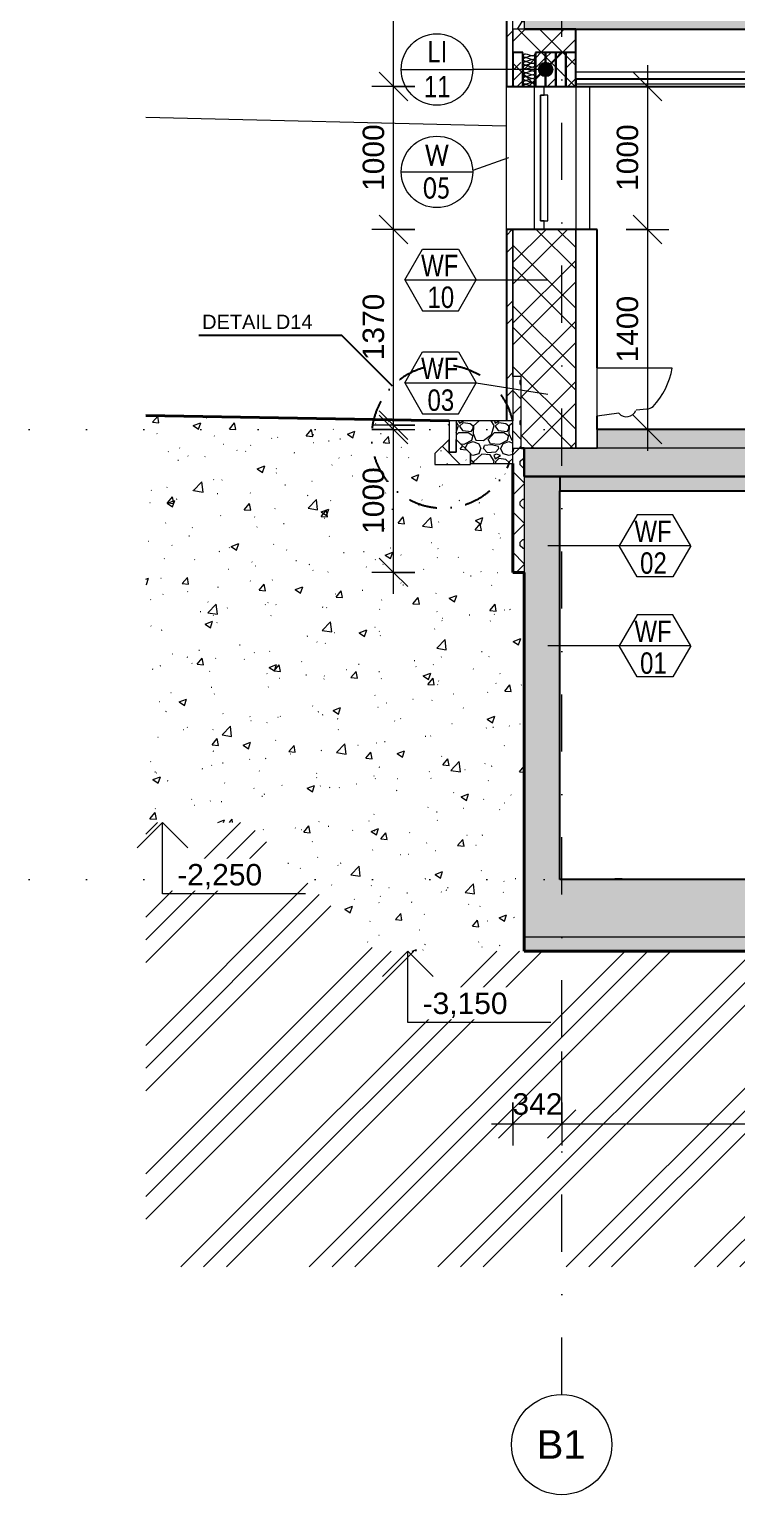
# Model space of a CAD drawing. Header units: millimetres. Extents: x -10201 to 171407, y -8645 to 72638.
# Drawn here: x -10201 to -5253, y -6954 to 3300 of the extents above; entities that cross this region are included whole.
import ezdxf

# ---------------------------------------------------------------- set-up
doc = ezdxf.new("R2010")
doc.units = ezdxf.units.MM
for name, pattern in [('HA_DashDot_10mm-S3mm', [1000, 400, -300, 0, -300]), ('HA_DashDot_4mm-S1mm', [400, 200, -100, 0, -100]), ('HA_Dot-S4mm', [400, 0, -400])]:
    doc.linetypes.add(name, pattern=pattern)
for name, color, linetype, lineweight in [('A-____-____-DIMS', 9, 'Continuous', 5), ('A-____-____-DIMS-100', 9, 'Continuous', 5), ('A-CLNG-____-MCUT', 9, 'Continuous', 25), ('A-CLNG-____-PATT', 9, 'Continuous', 25), ('A-DETL-____-OTLN', 9, 'Continuous', 25), ('A-DETL-____-THIN', 9, 'Continuous', 9), ('A-DETL-____-WIDE', 9, 'Continuous', 40), ('A-DETL-GENF-OTLN', 9, 'Continuous', 9), ('A-FLOR-____-MCUT', 9, 'Continuous', 25), ('A-FLOR-____-OTLN', 9, 'Continuous', 9), ('A-FLOR-____-OVHD', 9, 'HA_DashDot_4mm-S1mm', 25), ('A-FLOR-____-PATT', 9, 'Continuous', 25), ('A-FLOR-LEVL-OTLN', 9, 'Continuous', 9), ('A-GENM-____-IDEN', 9, 'Continuous', 9), ('A-GENM-____-MCUT', 9, 'Continuous', 25), ('A-GENM-____-OTLN', 9, 'Continuous', 9), ('A-GLAZ-____-IDEN', 9, 'Continuous', 9), ('A-GLAZ-____-MCUT', 9, 'Continuous', 5), ('A-GLAZ-____-OTLN', 9, 'Continuous', 5), ('A-WALL-____-MCUT', 9, 'Continuous', 25), ('A-WALL-____-OTLN', 9, 'Continuous', 9), ('A-WALL-____-PATT', 9, 'Continuous', 25), ('C-PRKG-____-OTLN', 9, 'Continuous', 9), ('G-____-____-DIMS', 9, 'Continuous', 5), ('G-____-____-TEXT', 9, 'Continuous', 5), ('I-WALL-____-MCUT', 9, 'Continuous', 25), ('I-WALL-____-OTLN', 9, 'Continuous', 9), ('P-SANR-FIXT-OTLN', 9, 'Continuous', 9), ('S-GRID-____-IDEN', 9, 'Continuous', 9), ('S-GRID-____-OTLN', 9, 'Continuous', 5)]:
    doc.layers.add(name, color=color, linetype=linetype, lineweight=lineweight)
doc.styles.add('Arial', font='arial.ttf', dxfattribs={"height": 200})
doc.styles.add('Arial_1', font='arial.ttf', dxfattribs={"height": 150})
doc.styles.add('Arial_2', font='arial.ttf', dxfattribs={"height": 100})
doc.styles.add('Arial_3', font='arial.ttf', dxfattribs={"width": 0.8, "height": 150})
doc.styles.add('Calibri', font='calibri.ttf', dxfattribs={"width": 0.8, "height": 150})
doc.dimstyles.new('Inner_Dimensions', dxfattribs={"dimscale": 304.8, "dimtxt": 153.03891, "dimasz": 0.656168, "dimexe": 0.492126, "dimexo": 0.0625, "dimgap": 0.065617, "dimtad": 1, "dimdec": 0, "dimzin": 0, "dimdsep": 46, "dimtxsty": 'Arial_1', "dimblk1": 'OBLIQUE', "dimblk2": 'OBLIQUE', "dimsah": 1, "dimcen": 0.09, "dimdle": 0.492126, "dimazin": 0, "dimtfac": 1, "dimtdec": 4, "dimtix": 1, "dimtmove": 0, "dimatfit": 3, "dimfxl": 0.492126, "dimfxlon": 1, "dimtvp": 1, "dimtolj": 1, "dimtzin": 0, "dimlwd": 9, "dimlwe": 9, "dimarcsym": 2})
pattern_1 = [(45, (-5348.04, 1865.4), (-176.777, 176.777), []), (45, (-5277.33, 1865.4), (-176.777, 176.777), []), (45, (-5135.9, 1865.4), (-106.066, 247.487), [100, -50, 3.353, -46.647])]
pattern_2 = [(45, (-5277.33, 1865.4), (-141.421, 141.421), []), (0, (-5051.99, 1931.64), (141.421, 141.421), [25, -257.843]), (45, (-5026.99, 1931.64), (-141.421, 141.421), [25, -175]), (90, (-5009.31, 1949.32), (-141.421, 141.421), [25, -257.843]), (135, (-5009.3, 1974.32), (-141.421, -141.421), [25, -175]), (0, (-5051.99, 1992), (141.421, 141.421), [25, -257.843]), (45, (-5069.66, 1974.32), (-141.421, 141.421), [25, -175]), (90, (-5069.66, 1949.32), (-141.421, 141.421), [25, -257.843]), (135, (-5051.99, 1931.64), (-141.421, -141.421), [25, -175]), (135, (-5084.49, 1865.4), (-141.421, -141.421), [])]
pattern_3 = [(315, (-5348.04, 1865.4), (215.526, 215.526), []), (315, (-5348.04, 2068.6), (215.526, 215.526), [127, -76.2, 12.7, -76.2, -127]), (315, (-5348.04, 2068.6), (215.526, 215.526), [-292.1, 127, 0])]

# ---------------------------------------------------------------- blocks, each defined once
blk = doc.blocks.new('HA_WD_SinglePanel - 625x1000-1670806-ŘEZ B-B OBJEKT B')
at = {"layer": 'A-GLAZ-____-MCUT', "color": 10}
for p, q in [((-6599, 2900), (-6669, 2900)), ((-6669, 2900), (-6669, 1900)), ((-6599, 2840), (-6599, 2900)), ((-6574, 2840), (-6624, 2840)), ((-6624, 2840), (-6624, 1960)), ((-6624, 1960), (-6624, 2840)), ((-6624, 2840), (-6599, 2840)), ((-6574, 1960), (-6574, 2840)), ((-6624, 1960), (-6574, 1960)), ((-6599, 1960), (-6624, 1960)), ((-6599, 1900), (-6599, 1960)), ((-6669, 1900), (-6599, 1900))]:
    blk.add_line(p, q, dxfattribs=at)
blk = doc.blocks.new('ABMV_Toilet_WallHung - Default-1991236-ŘEZ B-B OBJEKT B')
at = {"layer": 'A-GENM-____-OTLN', "color": 250}
for p, q in [((-6229, 594), (-6229, 930)), ((-6229, 930), (-5708, 930)), ((-5882, 643), (-5957, 634)), ((-6077, 613), (-6229, 594))]:
    blk.add_line(p, q, dxfattribs=at)
for centre, radius, start, end in [((-6228, 1022), 532, 317.1697, 349.9131), ((-5708, 923), 6.88, 63.8923, 90), ((-6024, 661), 72.2, 221.8947, 337.3984), ((-5893, 734), 91.6, 277.2154, 306.9722)]:
    blk.add_arc(centre, radius, start, end, dxfattribs=at)
blk = doc.blocks.new('HA_GM_Tiling_LineBased - Generic Tiles-2044023-ŘEZ B-B OBJEKT B')
at = {"layer": 'A-GENM-____-OTLN', "color": 250}
blk.add_line((-6279, 1900), (-6279, 2900), dxfattribs=at)
blk = doc.blocks.new('TB_Porotherm KP7_1000mm - TB_Porotherm KP7_1000mm-1925840-ŘEZ B-B OBJEKT B')
at = {"layer": 'A-GENM-____-OTLN', "lineweight": 5}
h = blk.add_hatch(dxfattribs=at)
h.set_pattern_fill('FP_7', color=256, style=0, pattern_type=2)
h.set_pattern_definition(pattern_1)
h.paths.add_polyline_path([(-6749, 2900), (-6749, 3138), (-6819, 3138), (-6819, 2900)])
at = {"layer": 'A-GENM-____-MCUT', "color": 50}
for p, q in [((-6749, 3138), (-6819, 3138)), ((-6819, 3138), (-6819, 2900)), ((-6749, 2900), (-6749, 3138)), ((-6819, 2900), (-6749, 2900))]:
    blk.add_line(p, q, dxfattribs=at)
blk = doc.blocks.new('TB_Porotherm KP7_1000mm - TB_Porotherm KP7_1000mm-V29-ŘEZ B-B OBJEKT B')
at = {"layer": 'A-GENM-____-OTLN', "lineweight": 5}
h = blk.add_hatch(dxfattribs=at)
h.set_pattern_fill('FP_7', color=256, style=0, pattern_type=2)
h.set_pattern_definition(pattern_1)
h.paths.add_polyline_path([(-6659, 2900), (-6589, 2900), (-6589, 3138), (-6659, 3138)])
at = {"layer": 'A-GENM-____-MCUT', "color": 50}
for p, q in [((-6589, 3138), (-6659, 3138)), ((-6659, 3138), (-6659, 2900)), ((-6589, 2900), (-6589, 3138)), ((-6659, 2900), (-6589, 2900))]:
    blk.add_line(p, q, dxfattribs=at)
blk = doc.blocks.new('TB_Porotherm KP7_1000mm - TB_Porotherm KP7_1000mm-V30-ŘEZ B-B OBJEKT B')
at = {"layer": 'A-GENM-____-OTLN', "lineweight": 5}
h = blk.add_hatch(dxfattribs=at)
h.set_pattern_fill('FP_7', color=256, style=0, pattern_type=2)
h.set_pattern_definition(pattern_1)
h.paths.add_polyline_path([(-6519, 2900), (-6519, 3138), (-6589, 3138), (-6589, 2900)])
at = {"layer": 'A-GENM-____-MCUT', "color": 50}
for p, q in [((-6519, 3138), (-6589, 3138)), ((-6589, 3138), (-6589, 2900)), ((-6519, 2900), (-6519, 3138)), ((-6589, 2900), (-6519, 2900))]:
    blk.add_line(p, q, dxfattribs=at)
blk = doc.blocks.new('TB_Porotherm KP7_1000mm - TB_Porotherm KP7_1000mm-V31-ŘEZ B-B OBJEKT B')
at = {"layer": 'A-GENM-____-OTLN', "lineweight": 5}
h = blk.add_hatch(dxfattribs=at)
h.set_pattern_fill('FP_7', color=256, style=0, pattern_type=2)
h.set_pattern_definition(pattern_1)
h.paths.add_polyline_path([(-6449, 2900), (-6449, 3138), (-6519, 3138), (-6519, 2900)])
at = {"layer": 'A-GENM-____-MCUT', "color": 50}
for p, q in [((-6449, 3138), (-6519, 3138)), ((-6519, 3138), (-6519, 2900)), ((-6449, 2900), (-6449, 3138)), ((-6519, 2900), (-6449, 2900))]:
    blk.add_line(p, q, dxfattribs=at)
blk = doc.blocks.new('TB_Porotherm KP7_1000mm - TB_Porotherm KP7_1000mm-V32-ŘEZ B-B OBJEKT B')
at = {"layer": 'A-GENM-____-OTLN', "lineweight": 5}
h = blk.add_hatch(dxfattribs=at)
h.set_pattern_fill('FP_7', color=256, style=0, pattern_type=2)
h.set_pattern_definition(pattern_1)
h.paths.add_polyline_path([(-6379, 2900), (-6379, 3138), (-6449, 3138), (-6449, 2900)])
at = {"layer": 'A-GENM-____-MCUT', "color": 50}
for p, q in [((-6379, 3138), (-6449, 3138)), ((-6449, 3138), (-6449, 2900)), ((-6379, 2900), (-6379, 3138)), ((-6449, 2900), (-6379, 2900))]:
    blk.add_line(p, q, dxfattribs=at)
blk = doc.blocks.new('185-01_OBJEKT B_Central_rvt-1-ŘEZ B-B OBJEKT B')
at = {"layer": 'A-FLOR-____-PATT', "lineweight": 5}
h = blk.add_hatch(dxfattribs=at)
h.set_pattern_fill('FP_6', color=10, style=0, pattern_type=2)
h.set_pattern_definition([(0, (-5348.04, 1865.4), (117.187, 67.658), [78.125, -156.25]), (120, (-5348.04, 1865.4), (-117.1875, 67.6588), [78.125, -156.25]), (60, (-5348.04, 1865.4), (0.0005, 135.3168), [0, -156.25, 78.125, 0])])
h.paths.add_polyline_path([(-6739, 3300), (-6739, 3520), (-6819, 3520), (-6819, 3300)])
at = {"layer": 'A-FLOR-____-PATT', "lineweight": 9}
for points in [[(7022, 3300), (20721, 3300), (20721, 3520), (-6739, 3520), (-6739, 3300), (6475, 3300)], [(21081, 170), (21081, 370), (-6739, 370), (-6739, 170), (20695, 170)]]:
    blk.add_hatch(color=254, dxfattribs=at).paths.add_polyline_path(points)
at = {"layer": 'A-FLOR-____-PATT', "lineweight": 5}
h = blk.add_hatch(color=7, dxfattribs=at)
h.paths.add_polyline_path([(-6229, 370), (16996, 370), (16996, 500), (-6229, 500), (-6229, 388)])
h.paths.add_polyline_path([(20695, 370), (20721, 370), (20721, 500), (17111, 500), (17111, 370), (20148, 370)])
at = {"layer": 'A-WALL-____-PATT', "lineweight": 5}
h = blk.add_hatch(dxfattribs=at)
h.set_pattern_fill('FP_5', color=10, style=0, pattern_type=2)
h.set_pattern_definition([(45, (-5348.04, 1865.4), (-251.447, 251.447), []), (45, (-5348.04, 2246.4), (-251.447, 251.447), [])])
h.paths.add_polyline_path([(-6863, 561), (-6819, 561), (-6819, 1900), (-6864, 1900), (-6864, 561)])
h.paths.add_polyline_path([(-6819, 2900), (-6819, 5050), (-6864, 5050), (-6864, 2900)])
h.paths.add_polyline_path([(-6819, 6050), (-6819, 11127), (-6864, 11127), (-6864, 6050)])
h = blk.add_hatch(dxfattribs=at)
h.set_pattern_fill('FP_2', color=10, style=0, pattern_type=2)
h.set_pattern_definition([(45, (-5348.04, 1865.4), (-212.13, 212.13), []), (45, (-5198.04, 1865.4), (-212.13, 212.13), []), (315, (-5348.04, 1865.4), (212.13, 212.13), []), (315, (-5198.04, 1865.4), (212.13, 212.13), [])])
h.paths.add_polyline_path([(-6759, 370), (-6379, 370), (-6379, 1900), (-6819, 1900), (-6819, 870), (-6759, 870), (-6759, 388)])
h.paths.add_polyline_path([(-6819, 2900), (-6379, 2900), (-6379, 3300), (-6819, 3300), (-6819, 3200)])
at = {"layer": 'A-CLNG-____-MCUT', "color": 50}
for p, q in [((-3394, 2952), (-6379, 2952)), ((-6379, 2952), (-6379, 2900)), ((-6379, 2900), (-3394, 2900))]:
    blk.add_line(p, q, dxfattribs=at)
at = {"layer": 'A-CLNG-____-MCUT', "color": 250, "lineweight": 9}
blk.add_line((-3394, 2916), (-6379, 2916), dxfattribs=at)
at = {"layer": 'A-FLOR-____-MCUT', "color": 50}
for p, q in [((-6739, 3300), (-3394, 3300)), ((16996, 500), (-6229, 500)), ((-6739, 370), (-6739, 170)), ((-6739, 170), (14806, 170))]:
    blk.add_line(p, q, dxfattribs=at)
at = {"layer": 'A-FLOR-____-MCUT', "color": 250, "lineweight": 9}
for p, q in [((-6229, 500), (-6229, 370)), ((-6379, 370), (-6739, 370)), ((-6229, 370), (-6379, 370)), ((16996, 370), (-6229, 370))]:
    blk.add_line(p, q, dxfattribs=at)
at = {"layer": 'A-FLOR-____-OTLN', "color": 250}
blk.add_line((-6739, 3520), (-6739, 3300), dxfattribs=at)
at = {"layer": 'A-WALL-____-MCUT', "color": 50}
for p, q in [((-6864, 5050), (-6864, 2900)), ((-6379, 3300), (-6739, 3300)), ((-6379, 2900), (-6379, 3300)), ((-6864, 2900), (-6819, 2900)), ((-6819, 2900), (-6379, 2900)), ((-6819, 1900), (-6864, 1900)), ((-6864, 1900), (-6864, 561)), ((-6379, 1900), (-6819, 1900)), ((-6759, 370), (-6739, 370))]:
    blk.add_line(p, q, dxfattribs=at)
at = {"layer": 'A-WALL-____-MCUT', "color": 250, "lineweight": 9}
for p, q in [((-6819, 3300), (-6819, 2900)), ((-6819, 2900), (-6819, 3300)), ((-6819, 1900), (-6819, 870)), ((-6819, 870), (-6819, 1900)), ((-6379, 500), (-6379, 1900)), ((-6379, 1900), (-6379, 500)), ((-6379, 370), (-6379, 500)), ((-6379, 500), (-6379, 370)), ((-6229, 370), (-6229, 500)), ((-6739, 370), (-6379, 370)), ((-6379, 370), (-6229, 370))]:
    blk.add_line(p, q, dxfattribs=at)
at = {"layer": 'A-WALL-____-OTLN', "color": 250}
for p, q in [((-6819, 3300), (-6819, 3520)), ((-6739, 3300), (-6819, 3300)), ((-6864, 1900), (-6864, 2900)), ((-6379, 2900), (-6379, 1900))]:
    blk.add_line(p, q, dxfattribs=at)
at = {"layer": 'I-WALL-____-MCUT', "color": 50}
for p, q in [((-6229, 1900), (-6379, 1900)), ((-6229, 930), (-6229, 1900)), ((-6229, 500), (-6229, 594))]:
    blk.add_line(p, q, dxfattribs=at)
at = {"layer": 'I-WALL-____-OTLN', "color": 250}
blk.add_line((-3394, 3000), (-6379, 3000), dxfattribs=at)
at = {"layer": 'A-GENM-____-OTLN', "color": 250, "lineweight": 9}
for name in ['TB_Porotherm KP7_1000mm - TB_Porotherm KP7_1000mm-1925840-ŘEZ B-B OBJEKT B', 'TB_Porotherm KP7_1000mm - TB_Porotherm KP7_1000mm-V29-ŘEZ B-B OBJEKT B', 'TB_Porotherm KP7_1000mm - TB_Porotherm KP7_1000mm-V30-ŘEZ B-B OBJEKT B', 'TB_Porotherm KP7_1000mm - TB_Porotherm KP7_1000mm-V31-ŘEZ B-B OBJEKT B', 'TB_Porotherm KP7_1000mm - TB_Porotherm KP7_1000mm-V32-ŘEZ B-B OBJEKT B', 'HA_GM_Tiling_LineBased - Generic Tiles-2044023-ŘEZ B-B OBJEKT B']:
    blk.add_blockref(name, (0, 0), dxfattribs=at)
at = {"layer": 'A-GLAZ-____-OTLN', "color": 250, "lineweight": 9}
blk.add_blockref('HA_WD_SinglePanel - 625x1000-1670806-ŘEZ B-B OBJEKT B', (0, 0), dxfattribs=at)
at = {"layer": 'P-SANR-FIXT-OTLN', "color": 250, "lineweight": 9}
blk.add_blockref('ABMV_Toilet_WallHung - Default-1991236-ŘEZ B-B OBJEKT B', (0, 0), dxfattribs=at)
blk = doc.blocks.new('HA_PA_Perpendicular_SingleStall - Generic-1377250-ŘEZ B-B OBJEKT B')
at = {"layer": 'C-PRKG-____-OTLN', "lineweight": 5}
for p, q in [((-6054, -2645), (-6104, -2645)), ((-6104, -2645), (-6104, -2650)), ((-6104, -2650), (-6054, -2650)), ((-6054, -2650), (-6054, -2645)), ((-6054, -2645), (-3604, -2645)), ((-3604, -2645), (-3554, -2645)), ((-3604, -2645), (-3604, -2650)), ((-3554, -2650), (-3604, -2650)), ((-3554, -2650), (-3554, -2645))]:
    blk.add_line(p, q, dxfattribs=at)
blk = doc.blocks.new('Grid - Radius 3_5mm-353793-ŘEZ B-B OBJEKT B')
at = {"layer": 'S-GRID-____-IDEN'}
blk.add_circle((-6477, -6604), 350, dxfattribs=at)
blk = doc.blocks.new('DIMBLOCK25-ŘEZ B-B OBJEKT B')
at = {"layer": 'A-____-____-DIMS-100', "lineweight": 9}
for p, q in [((-6819, -4210), (-6819, -4510)), ((-6819, -4360), (-6819, -4210)), ((-6819, -4360), (-6719, -4260)), ((-6477, -4210), (-6477, -4510)), ((-6477, -4360), (-6477, -4210)), ((-6477, -4360), (-6377, -4260)), ((-6969, -4360), (-6477, -4360)), ((-6819, -4360), (-6919, -4460)), ((-6477, -4360), (-6577, -4460))]:
    blk.add_line(p, q, dxfattribs=at)
at = {"layer": 'A-____-____-DIMS-100', "color": 0, "lineweight": 9, "insert": (-6821, -4145), "char_height": 150, "width": 415.32, "attachment_point": 1, "line_spacing_factor": 0.941778, "style": 'Arial_1'}
blk.add_mtext('342', dxfattribs=at)
blk = doc.blocks.new('_Oblique')
at = {"color": 0, "linetype": 'ByBlock', "lineweight": -2}
blk.add_line((-0.5, -0.5), (0.5, 0.5), dxfattribs=at)
blk = doc.blocks.new('DIMBLOCK26-ŘEZ B-B OBJEKT B')
at = {"layer": 'A-____-____-DIMS-100', "lineweight": 9}
for p, q in [((-6477, -4210), (-6477, -4510)), ((-6477, -4360), (-6477, -4210)), ((-6477, -4360), (-6377, -4260)), ((-927, -4210), (-927, -4510)), ((-927, -4360), (-927, -4210)), ((-927, -4360), (-827, -4260)), ((-6477, -4360), (-6577, -4460)), ((-6477, -4360), (-927, -4360)), ((-927, -4360), (-1027, -4460))]:
    blk.add_line(p, q, dxfattribs=at)
at = {"layer": 'A-____-____-DIMS-100', "color": 0, "lineweight": 9, "insert": (-3933, -4145), "char_height": 150, "width": 553.77, "attachment_point": 1, "line_spacing_factor": 0.941778, "style": 'Arial_1'}
blk.add_mtext('5550', dxfattribs=at)
blk = doc.blocks.new('Spot Elevations - Flipped-794089-ŘEZ B-B OBJEKT B')
at = {"layer": 'G-____-____-DIMS', "lineweight": 9}
for p, q in [((-4702, -3227), (-4525, -3050)), ((-4525, -3050), (-4348, -3227)), ((-4525, -3550), (-4525, -3050)), ((-3525, -3550), (-4525, -3550))]:
    blk.add_line(p, q, dxfattribs=at)
blk = doc.blocks.new('DIMBLOCK33-ŘEZ B-B OBJEKT B')
at = {"layer": 'A-____-____-DIMS-100', "lineweight": 9}
for p, q in [((-7654, 1900), (-7754, 2000)), ((-7504, 1900), (-7804, 1900)), ((-7654, 380), (-7654, 1900)), ((-7654, 1900), (-7554, 1800)), ((-7654, 1900), (-7504, 1900)), ((-7654, 530), (-7754, 630)), ((-7504, 530), (-7804, 530)), ((-7654, 530), (-7554, 430)), ((-7654, 530), (-7504, 530))]:
    blk.add_line(p, q, dxfattribs=at)
at = {"layer": 'A-____-____-DIMS-100', "color": 0, "lineweight": 9, "insert": (-7869, 984), "char_height": 150, "width": 553.77, "attachment_point": 1, "rotation": 90, "line_spacing_factor": 0.941778, "style": 'Arial_1'}
blk.add_mtext('1370', dxfattribs=at)
blk = doc.blocks.new('DIMBLOCK34-ŘEZ B-B OBJEKT B')
at = {"layer": 'A-____-____-DIMS-100', "lineweight": 9}
for p, q in [((-7654, 2900), (-7754, 3000)), ((-7504, 2900), (-7804, 2900)), ((-7654, 1900), (-7654, 2900)), ((-7654, 2900), (-7554, 2800)), ((-7654, 2900), (-7504, 2900)), ((-7654, 1900), (-7754, 2000)), ((-7504, 1900), (-7804, 1900)), ((-7654, 1900), (-7554, 1800)), ((-7654, 1900), (-7504, 1900))]:
    blk.add_line(p, q, dxfattribs=at)
at = {"layer": 'A-____-____-DIMS-100', "color": 0, "lineweight": 9, "insert": (-7869, 2169), "char_height": 150, "width": 553.77, "attachment_point": 1, "rotation": 90, "line_spacing_factor": 0.941778, "style": 'Arial_1'}
blk.add_mtext('1000', dxfattribs=at)
blk = doc.blocks.new('DIMBLOCK35-ŘEZ B-B OBJEKT B')
at = {"layer": 'A-____-____-DIMS-100', "lineweight": 9}
for p, q in [((-7654, 5050), (-7754, 5150)), ((-7504, 5050), (-7804, 5050)), ((-7654, 2900), (-7654, 5050)), ((-7654, 5050), (-7554, 4950)), ((-7654, 5050), (-7504, 5050)), ((-7654, 2900), (-7754, 3000)), ((-7504, 2900), (-7804, 2900)), ((-7654, 2900), (-7554, 2800)), ((-7654, 2900), (-7504, 2900))]:
    blk.add_line(p, q, dxfattribs=at)
at = {"layer": 'A-____-____-DIMS-100', "color": 0, "lineweight": 9, "insert": (-7869, 3744), "char_height": 150, "width": 553.77, "attachment_point": 1, "rotation": 90, "line_spacing_factor": 0.941778, "style": 'Arial_1'}
blk.add_mtext('2150', dxfattribs=at)
blk = doc.blocks.new('HA_TAG_WD - Type Mark-1502833-ŘEZ B-B OBJEKT B')
at = {"layer": 'A-GLAZ-____-IDEN'}
blk.add_line((7846, 11908), (8346, 11908), dxfattribs=at)
blk.add_circle((8096, 11908), 250, dxfattribs=at)
blk = doc.blocks.new('DIMBLOCK67-ŘEZ B-B OBJEKT B')
at = {"layer": 'A-____-____-DIMS-100', "lineweight": 9}
for p, q in [((-5877, 2900), (-5977, 3000)), ((-5877, 3050), (-5877, 1900)), ((-6027, 2900), (-5727, 2900)), ((-5877, 2900), (-6027, 2900)), ((-5877, 2900), (-5777, 2800)), ((-5877, 1900), (-5977, 2000)), ((-6027, 1900), (-5727, 1900)), ((-5877, 1900), (-6027, 1900)), ((-5877, 1900), (-5777, 1800))]:
    blk.add_line(p, q, dxfattribs=at)
at = {"layer": 'A-____-____-DIMS-100', "color": 0, "lineweight": 9, "insert": (-6092, 2169), "char_height": 150, "width": 553.77, "attachment_point": 1, "rotation": 90, "line_spacing_factor": 0.941778, "style": 'Arial_1'}
blk.add_mtext('1000', dxfattribs=at)
blk = doc.blocks.new('DIMBLOCK68-ŘEZ B-B OBJEKT B')
at = {"layer": 'A-____-____-DIMS-100', "lineweight": 9}
for p, q in [((-5877, 1900), (-5977, 2000)), ((-6027, 1900), (-5727, 1900)), ((-5877, 1900), (-6027, 1900)), ((-5877, 1900), (-5877, 350)), ((-5877, 1900), (-5777, 1800)), ((-5877, 500), (-5977, 600)), ((-5727, 500), (-6027, 500)), ((-5877, 500), (-5777, 400)), ((-5877, 500), (-5727, 500))]:
    blk.add_line(p, q, dxfattribs=at)
at = {"layer": 'A-____-____-DIMS-100', "color": 0, "lineweight": 9, "insert": (-6092, 969), "char_height": 150, "width": 553.77, "attachment_point": 1, "rotation": 90, "line_spacing_factor": 0.941778, "style": 'Arial_1'}
blk.add_mtext('1400', dxfattribs=at)
blk = doc.blocks.new('DIMBLOCK76-ŘEZ B-B OBJEKT B')
at = {"layer": 'A-____-____-DIMS-100', "lineweight": 9}
for p, q in [((-7654, -650), (-7654, 650)), ((-7654, 500), (-7754, 600)), ((-7804, 500), (-7504, 500)), ((-7654, 500), (-7804, 500)), ((-7654, 500), (-7554, 400)), ((-7654, -500), (-7754, -400)), ((-7504, -500), (-7804, -500)), ((-7654, -500), (-7554, -600)), ((-7654, -500), (-7504, -500))]:
    blk.add_line(p, q, dxfattribs=at)
at = {"layer": 'A-____-____-DIMS-100', "color": 0, "lineweight": 9, "insert": (-7869, -231), "char_height": 150, "width": 553.77, "attachment_point": 1, "rotation": 90, "line_spacing_factor": 0.941778, "style": 'Arial_1'}
blk.add_mtext('1000', dxfattribs=at)
blk = doc.blocks.new('HA_TAG_GM_Products - Generic-588599-ŘEZ B-B OBJEKT B')
at = {"layer": 'A-GENM-____-IDEN'}
blk.add_line((2223, 5919), (2723, 5919), dxfattribs=at)
blk.add_circle((2473, 5919), 250, dxfattribs=at)

msp = doc.modelspace()

# ---------------------------------------------------------------- hatches: boundary and pattern name
at = {"layer": 'A-CLNG-____-PATT', "lineweight": 5}
h = msp.add_hatch(dxfattribs=at)
h.set_pattern_fill('FP_9', color=256, style=0, pattern_type=2)
h.set_pattern_definition([(0, (-5348.04, 1865.4), (117.188, 67.658), [78.125, -156.25]), (120, (-5348.04, 1865.4), (-117.18705, 67.65792), [78.125, -156.25]), (60, (-5348.04, 1865.4), (0.00045, 135.31679), [0, -156.25, 78.125, 0])])
h.paths.add_polyline_path([(11397, 70), (14805.7, 70), (14805.7, 170), (11275.7, 170), (11275.7, 70)])
h.paths.add_polyline_path([(-6104.5, 70), (2950.7, 70), (2950.7, 170), (-6489.3, 170), (-6489.3, 70)])
h.paths.add_polyline_path([(20830.7, 70), (20830.7, 170), (15605.7, 170), (15605.7, 70), (20147.7, 70)])
at = {"layer": 'A-DETL-GENF-OTLN', "lineweight": 5}
h = msp.add_hatch(dxfattribs=at)
h.set_pattern_fill('FP_1', color=10, style=0, pattern_type=2)
h.set_pattern_definition(pattern_2)
h.paths.add_polyline_path([(-6819.3, 370), (-6759.3, 370), (-6759.3, 870), (-6819.3, 870), (-6819.3, 387.6)])
h = msp.add_hatch(dxfattribs=at)
h.set_pattern_fill('FP_12', color=8, style=0, pattern_type=2)
h.set_pattern_definition([(50, (-5348.04, 1865.4), (537.945, -47.064), [56.25, -618.75]), (355, (-5348.04, 1865.4), (-104.064, 564.144), [45, -495]), (100.451, (-5303.2, 1861.5), (433.886, 517.077), [47.805, -525.857]), (46.184, (-5348.04, 2015.4), (800.43, -124.14), [84.375, -928.125]), (96.636, (-5281.3, 2005.06), (700.99, 730.59), [71.71, -788.785]), (351.184, (-5348, 2015.4), (701, 730.59), [67.5, -742.5]), (21, (-5273.04, 1977.9), (447.68, -301.964), [56.25, -618.75]), (326, (-5273.04, 1977.9), (182.487, 543.863), [45, -495]), (71.451, (-5235.73, 1952.74), (630.17, 241.893), [47.805, -525.857]), (37.5, (-5348.04, 1865.4), (9.12, 249.6704), [3.353, -485.647, 3.353, -499.147, -496.875]), (37.5, (-5348.04, 1865.4), (9.12, 249.6704), [-991.5, 3.353, -493.522]), (7.5, (-5348.04, 1865.4), (197.302, 295.809), [3.353, -283.147, 3.353, -474.397, -189.375]), (7.5, (-5348.04, 1865.4), (197.302, 295.809), [-764.25, 3.353, -186.022]), (327.5, (-5515.3, 1865.4), (400.367, -16.916), [3.353, -184.147, 3.353, -581.647, -776.25]), (327.5, (-5515.3, 1865.4), (400.367, -16.916), [-772.5, 3.353, -772.897]), (317.5, (-5590.3, 1865.4), (437.39, 75.079), [3.353, -240.397, 3.353, -385.147, -551.25]), (317.5, (-5590.3, 1865.4), (437.39, 75.079), [-632.25, 3.353, -547.897])])
h.paths.add_polyline_path([(-6739.3, -3150), (-6739.3, -500), (-6819.3, -500), (-6819.3, 260.8), (-7114.3, 260.8), (-7114.3, 330.8), (-7214.3, 430.8), (-7214.3, 340.8), (-7264.3, 340.8), (-7264.3, 560.4), (-9386, 597.1), (-9386, -2250), (-8676.9, -2250), (-7776.9, -3150)])
h = msp.add_hatch(dxfattribs=at)
h.set_pattern_fill('FP_19', color=10, style=0, pattern_type=2)
h.set_pattern_definition([(228.013, (-5168.04, 2115.4), (-1999.99172, -2250.00696), [33.634, -3329.772]), (184.97, (-5190.54, 2090.4), (2999.998726, 250.013264), [57.717, -5713.981]), (132.51, (-5248.04, 2085.4), (2499.97851, -2750.018915), [40.697, -4029.008]), (267.274, (-5345.54, 2022.9), (249.972575, 5000.001395), [52.559, -5203.389]), (292.834, (-5348.04, 1970.4), (-1250.01815, 2999.993116), [51.539, -5102.343]), (357.274, (-5328.04, 1922.9), (-5000.001395, 249.972575), [52.56, -5203.39]), (37.694, (-5275.54, 1920.4), (-3250.010563, -2499.986257), [69.507, -6881.212]), (72.255, (-5220.54, 1962.9), (1750.03165, 5499.98958), [65.622, -6496.58]), (121.43, (-5200.54, 2025.4), (-2000.024534, 3249.984927), [52.738, -5221.018]), (175.236, (-5228.04, 2070.4), (2749.99826, -250.01681), [60.208, -2950.191]), (222.397, (-5288.04, 2075.4), (-3000.020852, -2749.976908), [77.862, -7708.344]), (138.814, (-5098.04, 2020.4), (-1749.99793, 1500.00222), [26.575, -2630.961]), (171.469, (-5118.04, 2037.9), (3249.99754, -500.01353), [50.559, -5005.378]), (225, (-5168.04, 2045.4), (3e-14, -250), [35.355, -318.198]), (203.199, (-5185.54, 2075.4), (1249.99664, 500.0086), [19.04, -1884.904]), (291.801, (-5203.04, 2067.9), (-249.9944, 750.0017), [26.926, -1319.365]), (30.964, (-5193.04, 2042.9), (749.9972, 500.0032), [43.732, -1414.006]), (161.565, (-5155.54, 2065.4), (500.0001, -250.0006), [31.623, -758.947]), (16.389, (-5348.04, 2067.9), (2500.007645, 749.97626), [44.3, -4385.711]), (70.346, (-5305.54, 2080.4), (-1000.00873, -2749.99719), [37.165, -3679.352]), (293.199, (-5155.54, 2115.4), (-500.0095, 1249.99625), [38.079, -1865.864]), (343.61, (-5140.54, 2080.4), (-2499.993595, 750.01961), [44.3, -4385.711]), (339.444, (-5348.04, 1912.9), (-1250.0003, 499.99868), [42.72, -2093.281]), (294.775, (-5308.04, 1897.9), (-1249.99302, 2750.00314), [35.794, -3543.661]), (66.801, (-5153.04, 1865.4), (500.0086, 1249.99664), [38.079, -1865.864]), (17.354, (-5138.04, 1900.4), (-3250.00058, -999.99839), [41.908, -4148.856]), (69.444, (-5275.54, 1865.4), (-499.99868, -1250.0003), [21.36, -2114.641]), (101.31, (-5168.04, 1865.4), (-250.0012, 1000), [12.747, -1262.007]), (165.964, (-5170.54, 1877.9), (750.0013, -249.997), [51.539, -979.238]), (186.009, (-5220.54, 1890.4), (2500.000134, 250.00035), [47.763, -4728.481]), (303.69, (-5193.04, 2020.4), (-249.9997, 499.9998), [36.055, -865.332]), (353.157, (-5173.04, 1990.4), (4249.997878, -500.016557), [62.949, -6231.891]), (60.945, (-5110.54, 1982.9), (-1000.01188, -1749.99302), [25.739, -2548.168]), (90, (-5098.04, 2005.4), (-250, 250), [15, -235]), (120.256, (-5225.54, 1897.9), (999.98694, -1750.00734), [34.731, -3438.38]), (48.013, (-5243.04, 1927.9), (1999.99172, 2250.00696), [67.268, -3296.138]), (0, (-5198.04, 1977.9), (250, 250), [65, -185]), (325.305, (-5133.04, 1977.9), (-2500.00496, 1749.993015), [39.528, -3913.318]), (254.055, (-5100.54, 1955.4), (-249.99316, -1000.00147), [36.4, -1783.627]), (207.646, (-5110.54, 1920.4), (-4749.998962, -2500.00137), [59.266, -5867.369]), (175.426, (-5163.04, 1892.9), (-3249.999683, 250.00462), [62.7, -6207.269])])
h.paths.add_polyline_path([(-7114.3, 260.8), (-6819.3, 260.8), (-6819.3, 560.8), (-7214.3, 560.8), (-7214.3, 430.8), (-7114.3, 330.8)])
h = msp.add_hatch(dxfattribs=at)
h.set_pattern_fill('FP_11', color=10, style=0, pattern_type=2)
h.set_pattern_definition([(45, (-5348.04, 1865.4), (-449.013, 449.013), []), (45, (-5189.3, 1865.4), (0, 898.026), []), (45, (-5506.8, 1865.4), (0, 898.026), [])])
h.paths.add_polyline_path([(25616.9, -5360), (25616.9, 75.6), (24496.8, 95.2), (24422.9, -750), (24422.9, -950), (23771.3, -950), (23771.3, -748.8), (23666.4, 450), (22773.1, 450), (22023.1, -300), (22323.1, -300), (22323.1, -5360), (22488.1, -5360)])
h.paths.add_polyline_path([(21858.1, -5360), (22023.1, -5360), (22023.1, -3150), (-7776.9, -3150), (-8676.9, -2250), (-9386, -2250), (-9386, -5360), (21241.5, -5360)])
h.paths.add_polyline_path([(25616.9, 225.6), (25616.9, 275.6), (24222.9, 300), (24222.9, 250), (25055.7, 235.4)])
h = msp.add_hatch(dxfattribs=at)
h.set_pattern_fill('FP_8', color=10, style=0, pattern_type=2)
h.set_pattern_definition(pattern_3)
h.paths.add_polyline_path([(-7114.3, 255.8), (-7114.3, 330.8), (-7214.3, 430.8), (-7214.3, 340.8), (-7264.3, 340.8), (-7264.3, 430.8), (-7364.3, 330.8), (-7364.3, 255.8), (-7198.4, 255.8)])
at = {"layer": 'A-FLOR-____-PATT', "lineweight": 9}
msp.add_hatch(color=256, dxfattribs=at).paths.add_polyline_path([(21080.7, -3050), (21080.7, -2650), (-6739.3, -2650), (-6739.3, -3050), (16866.2, -3050)])
at = {"layer": 'A-FLOR-____-PATT', "lineweight": 5}
h = msp.add_hatch(dxfattribs=at)
h.set_pattern_fill('FP_8', color=256, style=0, pattern_type=2)
h.set_pattern_definition(pattern_3)
h.paths.add_polyline_path([(16866.2, -3150), (21080.7, -3150), (21080.7, -3050), (-6739.3, -3050), (-6739.3, -3150), (12490.8, -3150)])
at = {"layer": 'A-GENM-____-IDEN'}
h = msp.add_hatch(color=256, dxfattribs=at)
edge = h.paths.add_edge_path()
edge.add_arc((-6589.3, 3019), 50, 0, 360)
at = {"layer": 'A-WALL-____-PATT', "lineweight": 5}
h = msp.add_hatch(dxfattribs=at)
h.set_pattern_fill('FP_1', color=256, style=0, pattern_type=2)
h.set_pattern_definition(pattern_2)
h.paths.add_polyline_path([(-6819.3, -500), (-6739.3, -500), (-6739.3, 370), (-6819.3, 370), (-6819.3, 75.1)])
at = {"layer": 'A-WALL-____-PATT', "lineweight": 9}
msp.add_hatch(color=256, dxfattribs=at).paths.add_polyline_path([(-6739.3, -2650), (-6489.3, -2650), (-6489.3, 170), (-6739.3, 170), (-6739.3, -549.9)])

# ---------------------------------------------------------------- linework, layer by layer
at = {"layer": 'A-CLNG-____-MCUT'}
for p, q in [((2950.7, 170), (-6489.3, 170)), ((-6489.3, 170), (-6489.3, 70)), ((-6489.3, 70), (2950.7, 70))]:
    msp.add_line(p, q, dxfattribs=at)
at = {"layer": 'A-DETL-____-OTLN'}
for p, q in [((-8013.9, 1157.1), (-9013.9, 1157.1)), ((-7660.4, 803.6), (-8013.9, 1157.1))]:
    msp.add_line(p, q, dxfattribs=at)
at = {"layer": 'A-DETL-____-OTLN', "lineweight": 9}
for points in [[(-6731, 3102), (-6737.3, 3102), (-6751.4, 3115.3), (-6737.3, 3128.7), (-6731, 3128.7)], [(-6731, 3075.3), (-6737.3, 3075.3), (-6751.4, 3088.7), (-6737.3, 3102), (-6731, 3102)], [(-6731, 3128.7), (-6712.7, 3128.7), (-6696, 3115.3), (-6677.6, 3115.3)], [(-6677.6, 3115.3), (-6696, 3115.3), (-6712.7, 3102), (-6731, 3102)], [(-6731, 3102), (-6712.7, 3102), (-6696, 3088.7), (-6677.6, 3088.7)], [(-6677.6, 3088.7), (-6696, 3088.7), (-6712.7, 3075.3), (-6731, 3075.3)], [(-6677.6, 3115.3), (-6671.4, 3115.3), (-6664.3, 3122.4), (-6664.3, 3128.7)], [(-6677.6, 3088.7), (-6671.4, 3088.7), (-6657.3, 3102), (-6671.4, 3115.3), (-6677.6, 3115.3)], [(-6677.6, 3062), (-6671.4, 3062), (-6657.3, 3075.3), (-6671.4, 3088.7), (-6677.6, 3088.7)], [(-6731, 3048.7), (-6737.3, 3048.7), (-6751.4, 3062), (-6737.3, 3075.3), (-6731, 3075.3)], [(-6731, 3022), (-6737.3, 3022), (-6751.4, 3035.3), (-6737.3, 3048.7), (-6731, 3048.7)], [(-6731, 2995.3), (-6737.3, 2995.3), (-6751.4, 3008.7), (-6737.3, 3022), (-6731, 3022)], [(-6731, 2968.7), (-6737.3, 2968.7), (-6751.4, 2982), (-6737.3, 2995.3), (-6731, 2995.3)], [(-6731, 3075.3), (-6712.7, 3075.3), (-6696, 3062), (-6677.6, 3062)], [(-6677.6, 3062), (-6696, 3062), (-6712.7, 3048.7), (-6731, 3048.7)], [(-6731, 3048.7), (-6712.7, 3048.7), (-6696, 3035.3), (-6677.6, 3035.3)], [(-6677.6, 3035.3), (-6696, 3035.3), (-6712.7, 3022), (-6731, 3022)], [(-6731, 3022), (-6712.7, 3022), (-6696, 3008.7), (-6677.6, 3008.7)], [(-6677.6, 3008.7), (-6696, 3008.7), (-6712.7, 2995.3), (-6731, 2995.3)], [(-6731, 2995.3), (-6712.7, 2995.3), (-6696, 2982), (-6677.6, 2982)], [(-6677.6, 2982), (-6696, 2982), (-6712.7, 2968.7), (-6731, 2968.7)], [(-6677.6, 3035.3), (-6671.4, 3035.3), (-6657.3, 3048.7), (-6671.4, 3062), (-6677.6, 3062)], [(-6677.6, 3008.7), (-6671.4, 3008.7), (-6657.3, 3022), (-6671.4, 3035.3), (-6677.6, 3035.3)], [(-6677.6, 2982), (-6671.4, 2982), (-6657.3, 2995.3), (-6671.4, 3008.7), (-6677.6, 3008.7)], [(-6677.6, 2955.3), (-6671.4, 2955.3), (-6657.3, 2968.7), (-6671.4, 2982), (-6677.6, 2982)], [(-6731, 2942), (-6737.3, 2942), (-6751.4, 2955.3), (-6737.3, 2968.7), (-6731, 2968.7)], [(-6731, 2915.3), (-6737.3, 2915.3), (-6751.4, 2928.7), (-6737.3, 2942), (-6731, 2942)], [(-6744.3, 2902), (-6744.3, 2908.3), (-6737.3, 2915.3), (-6731, 2915.3)], [(-6731, 2968.7), (-6712.7, 2968.7), (-6696, 2955.3), (-6677.6, 2955.3)], [(-6677.6, 2955.3), (-6696, 2955.3), (-6712.7, 2942), (-6731, 2942)], [(-6731, 2942), (-6712.7, 2942), (-6696, 2928.7), (-6677.6, 2928.7)], [(-6677.6, 2928.7), (-6696, 2928.7), (-6712.7, 2915.3), (-6731, 2915.3)], [(-6731, 2915.3), (-6712.7, 2915.3), (-6696, 2902), (-6677.6, 2902)], [(-6677.6, 2928.7), (-6671.4, 2928.7), (-6657.3, 2942), (-6671.4, 2955.3), (-6677.6, 2955.3)], [(-6677.6, 2902), (-6671.4, 2902), (-6657.3, 2915.3), (-6671.4, 2928.7), (-6677.6, 2928.7)]]:
    msp.add_open_spline(points, degree=3, dxfattribs=at)
at = {"layer": 'A-DETL-____-THIN'}
for p, q in [((-7574.5, 1546.1), (-7449.5, 1762.6)), ((-7449.5, 1762.6), (-7199.5, 1762.6)), ((-7199.5, 1762.6), (-7074.5, 1546.1)), ((-7574.5, 1546.1), (-7074.5, 1546.1)), ((-7574.5, 1546.1), (-7449.5, 1329.6)), ((-7199.5, 1329.6), (-7074.5, 1546.1)), ((-7074.5, 1546.1), (-6574.5, 1546.1)), ((-7449.5, 1329.6), (-7199.5, 1329.6)), ((-7574.5, 826.1), (-7449.5, 1042.6)), ((-7449.5, 1042.6), (-7199.5, 1042.6)), ((-7199.5, 1042.6), (-7074.5, 826.1)), ((-7574.5, 826.1), (-7074.5, 826.1)), ((-7574.5, 826.1), (-7449.5, 609.6)), ((-7199.5, 609.6), (-7074.5, 826.1)), ((-7074.5, 826.1), (-6574.5, 746.9)), ((-6759.3, 870), (-6819.3, 870)), ((-6819.3, 870), (-6819.3, 560.8)), ((-6759.3, 370), (-6759.3, 870)), ((-7449.5, 609.6), (-7199.5, 609.6)), ((-7214.3, 560.8), (-7264.3, 560.8)), ((-7264.3, 560.8), (-7264.3, 430.8)), ((-6819.3, 560.8), (-7214.3, 560.8)), ((-7214.3, 560.8), (-7214.3, 430.8)), ((-6819.3, 260.8), (-6819.3, 560.8)), ((-7264.3, 430.8), (-7364.3, 330.8)), ((-7264.3, 430.8), (-7264.3, 340.8)), ((-7264.3, 340.8), (-7264.3, 430.8)), ((-7214.3, 340.8), (-7214.3, 430.8)), ((-7214.3, 430.8), (-7114.3, 330.8)), ((-7114.3, 330.8), (-7214.3, 430.8)), ((-7214.3, 430.8), (-7214.3, 340.8)), ((-7364.3, 330.8), (-7364.3, 255.8)), ((-7264.3, 340.8), (-7214.3, 340.8)), ((-7239.3, 340.8), (-7264.3, 340.8)), ((-7214.3, 340.8), (-7239.3, 340.8)), ((-7114.3, 330.8), (-7114.3, 260.8)), ((-7114.3, 255.8), (-7114.3, 330.8)), ((-6819.3, 370), (-6759.3, 370)), ((-7364.3, 255.8), (-7114.3, 255.8)), ((-7114.3, 260.8), (-6819.3, 260.8)), ((-5949.5, -97.4), (-6074.5, -313.9)), ((-5699.5, -97.4), (-5949.5, -97.4)), ((-5574.5, -313.9), (-5699.5, -97.4)), ((-6074.5, -313.9), (-6574.5, -313.9)), ((-5574.5, -313.9), (-6074.5, -313.9)), ((-5949.5, -530.4), (-6074.5, -313.9)), ((-5574.5, -313.9), (-5699.5, -530.4)), ((-5699.5, -530.4), (-5949.5, -530.4)), ((-5949.5, -797.4), (-6074.5, -1013.9)), ((-5699.5, -797.4), (-5949.5, -797.4)), ((-5574.5, -1013.9), (-5699.5, -797.4)), ((-6074.5, -1013.9), (-6574.5, -1013.9)), ((-5574.5, -1013.9), (-6074.5, -1013.9)), ((-5949.5, -1230.4), (-6074.5, -1013.9)), ((-5574.5, -1013.9), (-5699.5, -1230.4)), ((-5699.5, -1230.4), (-5949.5, -1230.4))]:
    msp.add_line(p, q, dxfattribs=at)
at = {"layer": 'A-DETL-____-WIDE'}
for p, q in [((-7264.3, 560.4), (-9386, 597.1)), ((-6819.3, -500), (-6819.3, 260.8)), ((-6739.3, -500), (-6819.3, -500)), ((-6739.3, -3150), (-6739.3, -500)), ((21080.7, -3150), (-6739.3, -3150))]:
    msp.add_line(p, q, dxfattribs=at)
at = {"layer": 'A-FLOR-____-MCUT'}
for p, q in [((-6104.3, -2650), (-6489.3, -2650)), ((-3604.3, -2650), (-6054.3, -2650))]:
    msp.add_line(p, q, dxfattribs=at)
at = {"layer": 'A-FLOR-____-MCUT', "lineweight": 9}
msp.add_line((-6739.3, -3050), (21080.7, -3050), dxfattribs=at)
at = {"layer": 'A-FLOR-____-OVHD'}
for start, end in [(12.83887, 337.74163), (347.678, 350.77705)]:
    msp.add_arc((-7306.8, 450), 500, start, end, dxfattribs=at)
at = {"layer": 'A-FLOR-LEVL-OTLN', "linetype": 'HA_Dot-S4mm', "lineweight": 5}
for p, q in [((-10200.7, 500), (27520.9, 500)), ((-10200.7, -2650), (27520.9, -2650))]:
    msp.add_line(p, q, dxfattribs=at)
at = {"layer": 'A-GENM-____-IDEN'}
msp.add_line((-6589.3, 3019), (-7099.3, 3019), dxfattribs=at)
msp.add_circle((-6589.3, 3019), 50, dxfattribs=at)
at = {"layer": 'A-GLAZ-____-IDEN'}
msp.add_line((-6849.3, 2400), (-7099.3, 2311.4), dxfattribs=at)
at = {"layer": 'A-WALL-____-MCUT'}
for p, q in [((-6739.3, 370), (-6759.3, 370)), ((-6739.3, 170), (-6739.3, 370)), ((-6489.3, 170), (-6739.3, 170)), ((-6489.3, -2650), (-6489.3, 70))]:
    msp.add_line(p, q, dxfattribs=at)
at = {"layer": 'A-WALL-____-MCUT', "lineweight": 9}
msp.add_line((-6739.3, 170), (-6739.3, -500), dxfattribs=at)
at = {"layer": 'A-WALL-____-OTLN'}
msp.add_line((-6864.3, 2622.6), (-9386, 2682), dxfattribs=at)
at = {"layer": 'S-GRID-____-OTLN', "linetype": 'HA_DashDot_10mm-S3mm', "lineweight": 9}
for p, q in [((-6476.9, -3754.1), (-6476.9, 11949.7)), ((-6476.9, -6254.1), (-6476.9, -3754.1))]:
    msp.add_line(p, q, dxfattribs=at)

# ---------------------------------------------------------------- block references
at = {"lineweight": 5}
msp.add_blockref('185-01_OBJEKT B_Central_rvt-1-ŘEZ B-B OBJEKT B', (0, 0), dxfattribs=at)
at = {"layer": 'A-GENM-____-IDEN'}
msp.add_blockref('HA_TAG_GM_Products - Generic-588599-ŘEZ B-B OBJEKT B', (-9822.4, -2900), dxfattribs=at)
at = {"layer": 'A-GLAZ-____-IDEN'}
msp.add_blockref('HA_TAG_WD - Type Mark-1502833-ŘEZ B-B OBJEKT B', (-15445.4, -9605.7), dxfattribs=at)
at = {"layer": 'C-PRKG-____-OTLN'}
msp.add_blockref('HA_PA_Perpendicular_SingleStall - Generic-1377250-ŘEZ B-B OBJEKT B', (0, 0), dxfattribs=at)
at = {"layer": 'G-____-____-DIMS', "lineweight": 9}
for p in [(-4745, 800), (-3028.5, -100)]:
    msp.add_blockref('Spot Elevations - Flipped-794089-ŘEZ B-B OBJEKT B', p, dxfattribs=at)
at = {"layer": 'S-GRID-____-IDEN'}
msp.add_blockref('Grid - Radius 3_5mm-353793-ŘEZ B-B OBJEKT B', (0, 0), dxfattribs=at)

# ---------------------------------------------------------------- texts
at = {"layer": 'A-GENM-____-IDEN', "lineweight": 5, "char_height": 150, "attachment_point": 1, "style": 'Arial_3'}
for s, insert, width in [('LI', (-7416.9, 3219.3), 173.164), ('11', (-7440.9, 2973.8), 230.886)]:
    msp.add_mtext(s, dxfattribs=dict(at, insert=insert, width=width))
at = {"layer": 'A-GLAZ-____-IDEN', "lineweight": 5, "char_height": 150, "attachment_point": 1, "style": 'Calibri'}
for s, insert, width in [('W', (-7432.9, 2493.2), 211.645), ('05', (-7446.1, 2264.6), 243.713)]:
    msp.add_mtext(s, dxfattribs=dict(at, insert=insert, width=width))
at = {"layer": 'G-____-____-TEXT', "color": 7, "lineweight": 9, "attachment_point": 1}
for s, insert, char_height, width, style in [('WF', (-7460.5, 1722), 150, 333.502, 'Arial_3'), ('10', (-7415.4, 1500.1), 150, 230.886, 'Arial_3'), ('DETAIL ', (-8992, 1303.1), 100, 625.316, 'Arial_2'), ('D14', (-8476.1, 1303.1), 100, 312.658, 'Arial_2'), ('WF', (-7460.5, 1002), 150, 333.502, 'Arial_3'), ('03', (-7415.4, 780.1), 150, 230.886, 'Arial_3'), ('WF', (-5968, -138), 150, 333.502, 'Arial_3'), ('02', (-5928.4, -359.9), 150, 230.886, 'Arial_3'), ('WF', (-5968, -838), 150, 333.502, 'Arial_3'), ('01', (-5928.4, -1059.9), 150, 230.886, 'Arial_3')]:
    msp.add_mtext(s, dxfattribs=dict(at, insert=insert, char_height=char_height, width=width, style=style))
at = {"layer": 'S-GRID-____-IDEN', "lineweight": 5, "insert": (-6651.6, -6502.6), "char_height": 200, "width": 424.894, "attachment_point": 1, "style": 'Arial'}
msp.add_mtext('B1', dxfattribs=at)

# ---------------------------------------------------------------- dimensions: what is measured, and where the dimension line sits
at = {"layer": 'A-____-____-DIMS', "lineweight": 9}
for base, p1, p2, override, picture, middle in [((-7654.3, 5050), (-7504.3, 2900), (-7504.3, 5050), {"dimpost": '<>', "dimfxl": 2150}, 'DIMBLOCK35-ŘEZ B-B OBJEKT B', (-7750.9, 3975)), ((-7654.3, 2900), (-7504.3, 1900), (-7504.3, 2900), {"dimpost": '<>', "dimfxl": 1000}, 'DIMBLOCK34-ŘEZ B-B OBJEKT B', (-7750.9, 2400)), ((-5876.9, 1900), (-6026.9, 2900), (-6026.9, 1900), {"dimpost": '<>', "dimfxl": 1000}, 'DIMBLOCK67-ŘEZ B-B OBJEKT B', (-5973.4, 2400)), ((-7654.3, 1900), (-7504.3, 530), (-7504.3, 1900), {"dimpost": '<>', "dimfxl": 1370}, 'DIMBLOCK33-ŘEZ B-B OBJEKT B', (-7751, 1215)), ((-5876.9, 500), (-6026.9, 1900), (-5726.9, 500), {"dimpost": '<>', "dimfxl": 1431.782106}, 'DIMBLOCK68-ŘEZ B-B OBJEKT B', (-5973.4, 1200)), ((-7654.3, 500), (-7504.3, -500), (-7804.3, 500), {"dimpost": '<>', "dimfxl": 1044.030651}, 'DIMBLOCK76-ŘEZ B-B OBJEKT B', (-7750.9, 0))]:
    dim = msp.add_linear_dim(base=base, p1=p1, p2=p2, angle=90, dimstyle='Inner_Dimensions', override=override, dxfattribs=at)
    dim.commit()
    dim.dimension.update_dxf_attribs({"geometry": picture, "text_midpoint": middle})
for base, p1, p2, override, picture, middle in [((-6476.9, -4359.9), (-6819.3, -4209.9), (-6476.9, -4209.9), {"dimpost": '<>', "dimfxl": 342.403227}, 'DIMBLOCK25-ŘEZ B-B OBJEKT B', (-6648.1, -4263.2)), ((-926.9, -4359.9), (-6476.9, -4209.9), (-926.9, -4209.9), {"dimpost": '<>', "dimfxl": 5550.001955}, 'DIMBLOCK26-ŘEZ B-B OBJEKT B', (-3701.9, -4263.3))]:
    dim = msp.add_linear_dim(base=base, p1=p1, p2=p2, dimstyle='Inner_Dimensions', override=override, dxfattribs=at)
    dim.commit()
    dim.dimension.update_dxf_attribs({"geometry": picture, "text_midpoint": middle})

# ---------------------------------------------------------------- next in the draw order: texts
at = {"layer": 'G-____-____-DIMS', "lineweight": 9, "char_height": 150, "width": 710.695, "attachment_point": 1, "line_spacing_factor": 0.941778, "style": 'Arial_1', "bg_fill": 3, "box_fill_scale": 1.25, "bg_fill_color": 256, "bg_fill_true_color": 13158600, "bg_fill_transparency": 0}
for s, insert in [('-2,250', (-9166.3, -2540.7)), ('-3,150', (-7449.8, -3440.7))]:
    msp.add_mtext(s, dxfattribs=dict(at, insert=insert))

doc.saveas('drawing.dxf')
